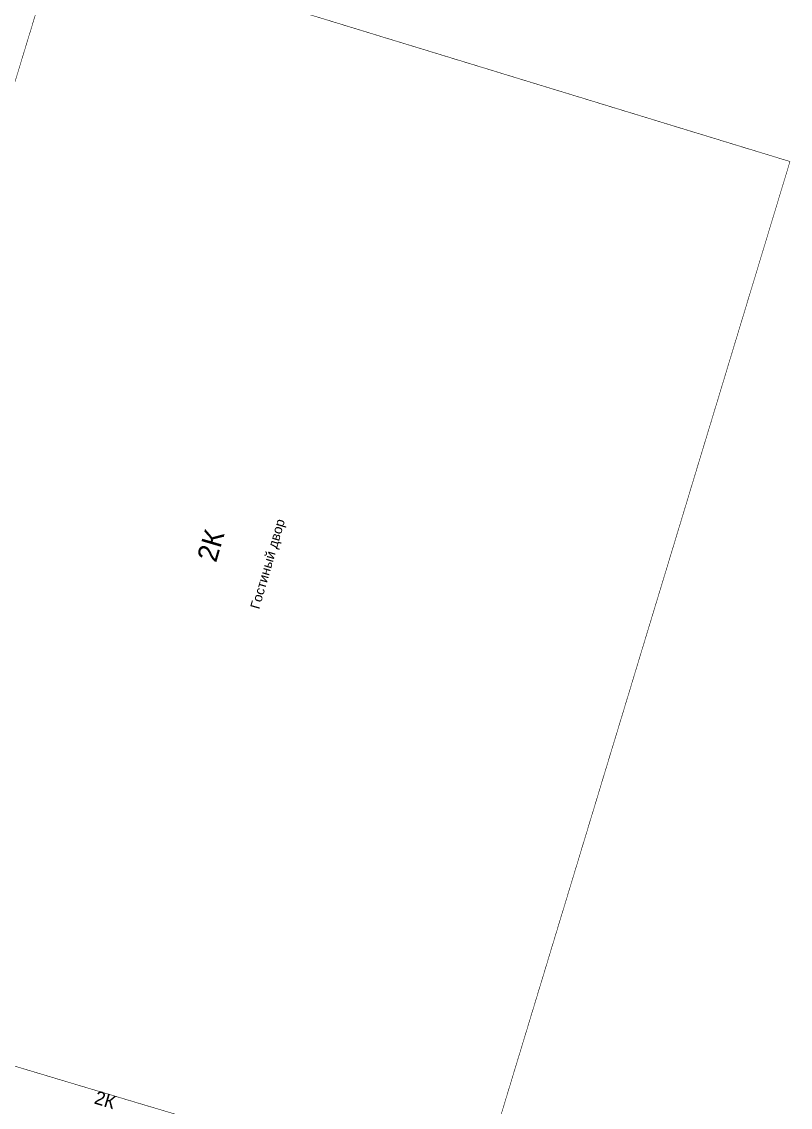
# Model space of a CAD drawing. Extents: x -2634 to -2115, y -2142 to -1393.
# Drawn here: x -2269.5 to -2170.6, y -1855.6 to -1716 of the extents above; entities that cross this region are included whole.
import ezdxf

# ---------------------------------------------------------------- set-up
doc = ezdxf.new("R2010")
doc.units = 0
doc.header["$MEASUREMENT"] = 0
doc.layers.add('500_Строен-Здания', color=7, linetype='Continuous')
doc.styles.add('TARIAL', font='Arial')

msp = doc.modelspace()

# ---------------------------------------------------------------- linework, layer by layer
at = {"layer": '500_Строен-Здания', "color": 0, "const_width": 0.07}
msp.add_lwpolyline([(-2305.69, -1839.75), (-2296.43, -1809.31), (-2296.37, -1809.15), (-2273.6, -1734.35), (-2264.74, -1705.25), (-2250.02, -1709.75), (-2170.67, -1734), (-2204.78, -1846.48), (-2205.99, -1850.46), (-2211.31, -1867.98)], close=True, dxfattribs=at)
at = {"layer": '500_Строен-Здания', "color": 0, "const_width": 0.075}
for points in [[(-2268.13, -1716.37), (-2267.84, -1715.41)], [(-2229.95, -1715.88), (-2229, -1716.18)], [(-2228.52, -1716.32), (-2227.56, -1716.62)], [(-2268.56, -1717.8), (-2268.27, -1716.85)], [(-2227.08, -1716.76), (-2226.13, -1717.05)], [(-2225.65, -1717.2), (-2224.69, -1717.49)], [(-2224.21, -1717.64), (-2223.26, -1717.93)], [(-2222.78, -1718.08), (-2221.82, -1718.37)], [(-2269, -1719.24), (-2268.71, -1718.28)], [(-2221.35, -1718.51), (-2220.39, -1718.81)], [(-2219.91, -1718.95), (-2218.95, -1719.25)], [(-2218.48, -1719.39), (-2217.52, -1719.68)], [(-2269.44, -1720.67), (-2269.15, -1719.72)], [(-2217.04, -1719.83), (-2216.09, -1720.12)], [(-2215.61, -1720.27), (-2214.65, -1720.56)], [(-2214.17, -1720.71), (-2213.22, -1721)], [(-2212.74, -1721.15), (-2211.78, -1721.44)], [(-2211.3, -1721.58), (-2210.35, -1721.88)], [(-2209.87, -1722.02), (-2208.91, -1722.31)], [(-2208.44, -1722.46), (-2207.48, -1722.75)], [(-2207, -1722.9), (-2206.04, -1723.19)], [(-2205.57, -1723.34), (-2204.61, -1723.63)], [(-2204.13, -1723.78), (-2203.18, -1724.07)], [(-2202.7, -1724.21), (-2201.74, -1724.51)], [(-2201.26, -1724.65), (-2200.31, -1724.95)], [(-2199.83, -1725.09), (-2198.87, -1725.38)], [(-2198.39, -1725.53), (-2197.44, -1725.82)], [(-2196.96, -1725.97), (-2196, -1726.26)], [(-2195.52, -1726.41), (-2194.57, -1726.7)], [(-2194.09, -1726.85), (-2193.13, -1727.14)], [(-2192.66, -1727.28), (-2191.7, -1727.58)], [(-2191.22, -1727.72), (-2190.26, -1728.01)], [(-2189.79, -1728.16), (-2188.83, -1728.45)], [(-2188.35, -1728.6), (-2187.4, -1728.89)], [(-2186.92, -1729.04), (-2185.96, -1729.33)], [(-2185.48, -1729.48), (-2184.53, -1729.77)], [(-2184.05, -1729.91), (-2183.09, -1730.21)], [(-2182.61, -1730.35), (-2181.66, -1730.64)], [(-2181.18, -1730.79), (-2180.22, -1731.08)], [(-2179.75, -1731.23), (-2178.79, -1731.52)], [(-2178.31, -1731.67), (-2177.35, -1731.96)], [(-2176.88, -1732.11), (-2175.92, -1732.4)], [(-2175.9, -1751.23), (-2176.19, -1752.18)], [(-2176.33, -1752.66), (-2176.62, -1753.62)], [(-2176.77, -1754.1), (-2177.06, -1755.06)], [(-2177.2, -1755.53), (-2177.49, -1756.49)], [(-2177.64, -1756.97), (-2177.93, -1757.93)], [(-2178.07, -1758.41), (-2178.36, -1759.36)], [(-2178.51, -1759.84), (-2178.8, -1760.8)], [(-2178.94, -1761.28), (-2179.23, -1762.23)], [(-2179.38, -1762.71), (-2179.67, -1763.67)], [(-2179.81, -1764.15), (-2180.1, -1765.1)], [(-2180.25, -1765.58), (-2180.54, -1766.54)], [(-2180.68, -1767.02), (-2180.97, -1767.97)], [(-2181.12, -1768.45), (-2181.41, -1769.41)], [(-2181.56, -1769.89), (-2181.85, -1770.85)], [(-2181.99, -1771.32), (-2182.28, -1772.28)], [(-2182.43, -1772.76), (-2182.72, -1773.72)], [(-2182.86, -1774.19), (-2183.15, -1775.15)], [(-2183.3, -1775.63), (-2183.59, -1776.59)], [(-2183.73, -1777.07), (-2184.02, -1778.02)], [(-2184.17, -1778.5), (-2184.46, -1779.46)], [(-2184.6, -1779.94), (-2184.89, -1780.89)], [(-2185.04, -1781.37), (-2185.33, -1782.33)], [(-2185.47, -1782.81), (-2185.76, -1783.76)], [(-2185.91, -1784.24), (-2186.2, -1785.2)], [(-2186.34, -1785.68), (-2186.63, -1786.64)], [(-2186.78, -1787.11), (-2187.07, -1788.07)], [(-2187.21, -1788.55), (-2187.51, -1789.51)], [(-2187.65, -1789.98), (-2187.94, -1790.94)], [(-2188.09, -1791.42), (-2188.38, -1792.38)], [(-2188.52, -1792.86), (-2188.81, -1793.81)], [(-2188.96, -1794.29), (-2189.25, -1795.25)], [(-2189.39, -1795.73), (-2189.68, -1796.68)], [(-2189.83, -1797.16), (-2190.12, -1798.12)], [(-2190.26, -1798.6), (-2190.55, -1799.55)], [(-2190.7, -1800.03), (-2190.99, -1800.99)], [(-2191.13, -1801.47), (-2191.42, -1802.43)], [(-2191.57, -1802.9), (-2191.86, -1803.86)], [(-2192, -1804.34), (-2192.29, -1805.3)], [(-2192.44, -1805.77), (-2192.73, -1806.73)], [(-2192.87, -1807.21), (-2193.16, -1808.17)], [(-2193.31, -1808.65), (-2193.6, -1809.6)], [(-2193.75, -1810.08), (-2194.04, -1811.04)], [(-2194.18, -1811.52), (-2194.47, -1812.47)], [(-2194.62, -1812.95), (-2194.91, -1813.91)], [(-2195.05, -1814.39), (-2195.34, -1815.34)], [(-2195.49, -1815.82), (-2195.78, -1816.78)], [(-2195.92, -1817.26), (-2196.21, -1818.21)], [(-2196.36, -1818.69), (-2196.65, -1819.65)], [(-2196.79, -1820.13), (-2197.08, -1821.09)], [(-2197.23, -1821.56), (-2197.52, -1822.52)], [(-2197.66, -1823), (-2197.95, -1823.96)], [(-2198.1, -1824.44), (-2198.39, -1825.39)], [(-2198.53, -1825.87), (-2198.82, -1826.83)], [(-2198.97, -1827.31), (-2199.26, -1828.26)], [(-2199.4, -1828.74), (-2199.69, -1829.7)], [(-2199.84, -1830.18), (-2200.13, -1831.13)], [(-2200.28, -1831.61), (-2200.57, -1832.57)], [(-2200.71, -1833.05), (-2201, -1834)], [(-2201.15, -1834.48), (-2201.44, -1835.44)], [(-2201.58, -1835.92), (-2201.87, -1836.88)], [(-2202.02, -1837.35), (-2202.31, -1838.31)], [(-2202.45, -1838.79), (-2202.74, -1839.75)], [(-2202.89, -1840.22), (-2203.18, -1841.18)], [(-2203.32, -1841.66), (-2203.61, -1842.62)], [(-2203.76, -1843.1), (-2204.05, -1844.05)], [(-2204.19, -1844.53), (-2204.48, -1845.49)], [(-2204.78, -1846.48), (-2204.93, -1846.95)], [(-2204.78, -1846.48), (-2204.92, -1846.92)], [(-2204.79, -1846.48), (-2204.64, -1846)], [(-2204.63, -1845.97), (-2204.78, -1846.48)], [(-2205.06, -1847.4), (-2205.35, -1848.36)], [(-2205.5, -1848.84), (-2205.79, -1849.79)], [(-2268.3, -1850.93), (-2269.26, -1850.65)], [(-2205.99, -1850.46), (-2206.23, -1851.23)], [(-2205.99, -1850.46), (-2206.13, -1850.93)], [(-2205.99, -1850.46), (-2205.85, -1849.98)], [(-2205.93, -1850.27), (-2205.99, -1850.46)], [(-2266.87, -1851.36), (-2267.83, -1851.08)], [(-2265.43, -1851.79), (-2266.39, -1851.51)], [(-2263.99, -1852.22), (-2264.95, -1851.94)], [(-2206.37, -1851.71), (-2206.66, -1852.67)], [(-2261.12, -1853.08), (-2262.08, -1852.8)], [(-2259.68, -1853.51), (-2260.64, -1853.23)], [(-2206.81, -1853.14), (-2207.1, -1854.1)], [(-2258.24, -1853.94), (-2259.2, -1853.66)], [(-2256.81, -1854.37), (-2257.77, -1854.09)], [(-2255.37, -1854.8), (-2256.33, -1854.52)], [(-2207.24, -1854.58), (-2207.53, -1855.54)], [(-2253.93, -1855.23), (-2254.89, -1854.95)], [(-2252.5, -1855.66), (-2253.45, -1855.38)]]:
    msp.add_lwpolyline(points, dxfattribs=at)

# ---------------------------------------------------------------- texts
at = {"layer": '500_Строен-Здания', "color": 5, "style": 'TARIAL'}
msp.add_text(' Гостиный двор', height=1.23, rotation=73.8, dxfattribs=at).set_placement((-2239.09, -1792.09))
at = {"layer": '500_Строен-Здания', "color": 5}
for height, rotation, p in [(2.59, 73.7, (-2244.51, -1785.65)), (1.73, 343.14, (-2260.29, -1855.08))]:
    msp.add_text('2К', height=height, rotation=rotation, dxfattribs=at).set_placement(p)

doc.saveas('drawing.dxf')
